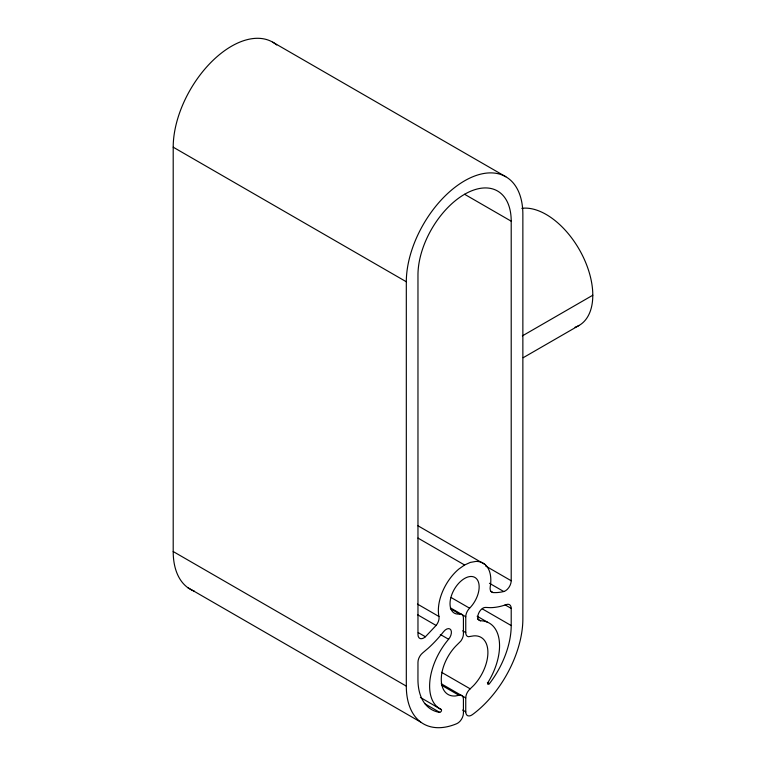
<?xml version="1.0" encoding="UTF-8"?>
<svg xmlns="http://www.w3.org/2000/svg" width="766" height="766" viewBox="0 0 766 766"><rect width="100%" height="100%" fill="white"/><g stroke="black" fill="none" stroke-linecap="round" stroke-linejoin="round"><path stroke-width="1.15" d="M493.074 592.549A8.235 4.759 -60 0 1 490.221 586.9A37.084 21.41 -60 0 0 475.906 561.421L470.314 562.416L464.589 564.992L458.863 569.033A37.094 21.419 -60 0 0 438.956 616.496A8.235 4.759 -60 0 1 436.093 625.449L425.417 636.757A8.244 4.759 -60 0 1 417.968 634.602L417.968 275.032A65.933 38.07 -60 0 1 464.589 194.277A65.933 38.07 -60 0 1 511.209 221.192L511.209 580.762A8.244 4.759 -60 0 1 503.76 591.534L501.002 592.099A72.99 42.14 -60 0 1 493.084 592.549L491.035 591.371M489.436 683.684L488.191 684.402A1.656 0.958 -60 0 1 487.779 682.879L488.028 682.353A49.455 28.553 -60 0 0 480.579 620.786A7.334 4.232 -60 0 1 478.415 613.805A7.334 4.232 -60 0 1 485.625 607.428L490.537 607.658A89.019 51.399 -60 0 0 506.46 604.537A8.244 4.759 -60 0 1 511.209 608.405L511.209 625.554A65.943 38.07 -60 0 1 489.436 683.684L487.368 682.487M441.609 685.254L458.997 695.289A8.244 4.759 -60 0 1 463.42 699.262L463.42 713.175A8.244 4.759 -60 0 1 456.814 723.65A82.412 47.588 -60 0 1 406.315 686.125L406.315 281.764A82.412 47.578 -60 0 1 464.589 180.824A82.412 47.578 -60 0 1 522.862 214.47L522.862 618.832A82.412 47.588 -60 0 1 472.354 714.678A8.244 4.759 -60 0 1 465.747 711.825L465.757 697.922A8.244 4.759 -60 0 1 470.18 688.835L473.675 685.474A32.967 19.035 -60 0 0 482.944 638.739A33.005 19.054 -60 0 0 473.704 635.876L468.457 636.718A8.254 4.768 -60 0 1 465.757 632.601L462.683 630.83M522.345 335.901L592.798 295.226M523.197 357.703L579.144 325.406M458.997 695.289L455.502 695.968A32.967 19.035 -60 0 1 444.041 665.07A33.005 19.054 -60 0 1 455.502 646.389L460.72 641.19A8.254 4.768 -60 0 0 463.42 633.942L463.42 618.076A8.244 4.759 -60 0 0 459.59 613.959L450.389 608.644M425.235 704.002L439.741 712.37L440.986 711.652A1.656 0.958 -60 0 0 441.398 709.661L420.419 697.462M272.686 42.149L505.799 176.735M464.589 194.277L511.209 221.192M276.718 44.993A82.412 47.578 -60 0 0 211.99 61.366A82.412 47.578 -60 0 0 173.202 147.177L406.315 281.764M417.958 525.773L485.002 564.485M485.654 566.007L511.209 580.762M417.968 538.077L464.589 564.992M489.445 583.271L503.76 591.534M505.072 604.862L511.209 608.405M482.331 608.884L511.209 625.554M451.184 597.566L469.587 608.194A8.244 4.759 -60 0 0 465.757 616.726L465.757 632.601M477.141 616.228L487.454 622.183M477.467 618.995L480.579 620.795M450.418 607.869L465.757 616.726M417.489 604.096L438.956 616.496M417.69 614.82L436.093 625.449M440.306 634.478L448.598 639.256A49.455 28.553 -60 0 0 441.139 709.431M418.265 632.63L425.417 636.757M441.551 672.309L470.18 688.835M441.216 683.751L465.757 697.922M462.683 710.053L465.757 711.825M173.202 147.177L173.202 551.539L406.315 686.125M187.613 587.512L420.716 722.099M459.59 613.959A20.605 11.892 -60 0 1 452.907 591.974A20.605 11.892 -60 0 1 476.27 578.483A20.605 11.892 -60 0 1 469.587 608.194M439.732 712.38A65.943 38.07 -60 0 1 417.949 679.404L417.968 662.236A8.244 4.759 -60 0 1 422.717 652.881L428.156 648.275A89.622 51.743 -60 0 0 443.562 631.711A7.334 4.232 -60 0 1 450.762 629.776A7.334 4.232 -60 0 1 448.598 639.256M194.459 591.237A82.412 47.588 -60 0 1 173.202 551.539M521.799 208.342A65.933 38.07 60 0 1 584.42 259.597A65.933 38.07 60 0 1 575.036 327.245"/></g></svg>
